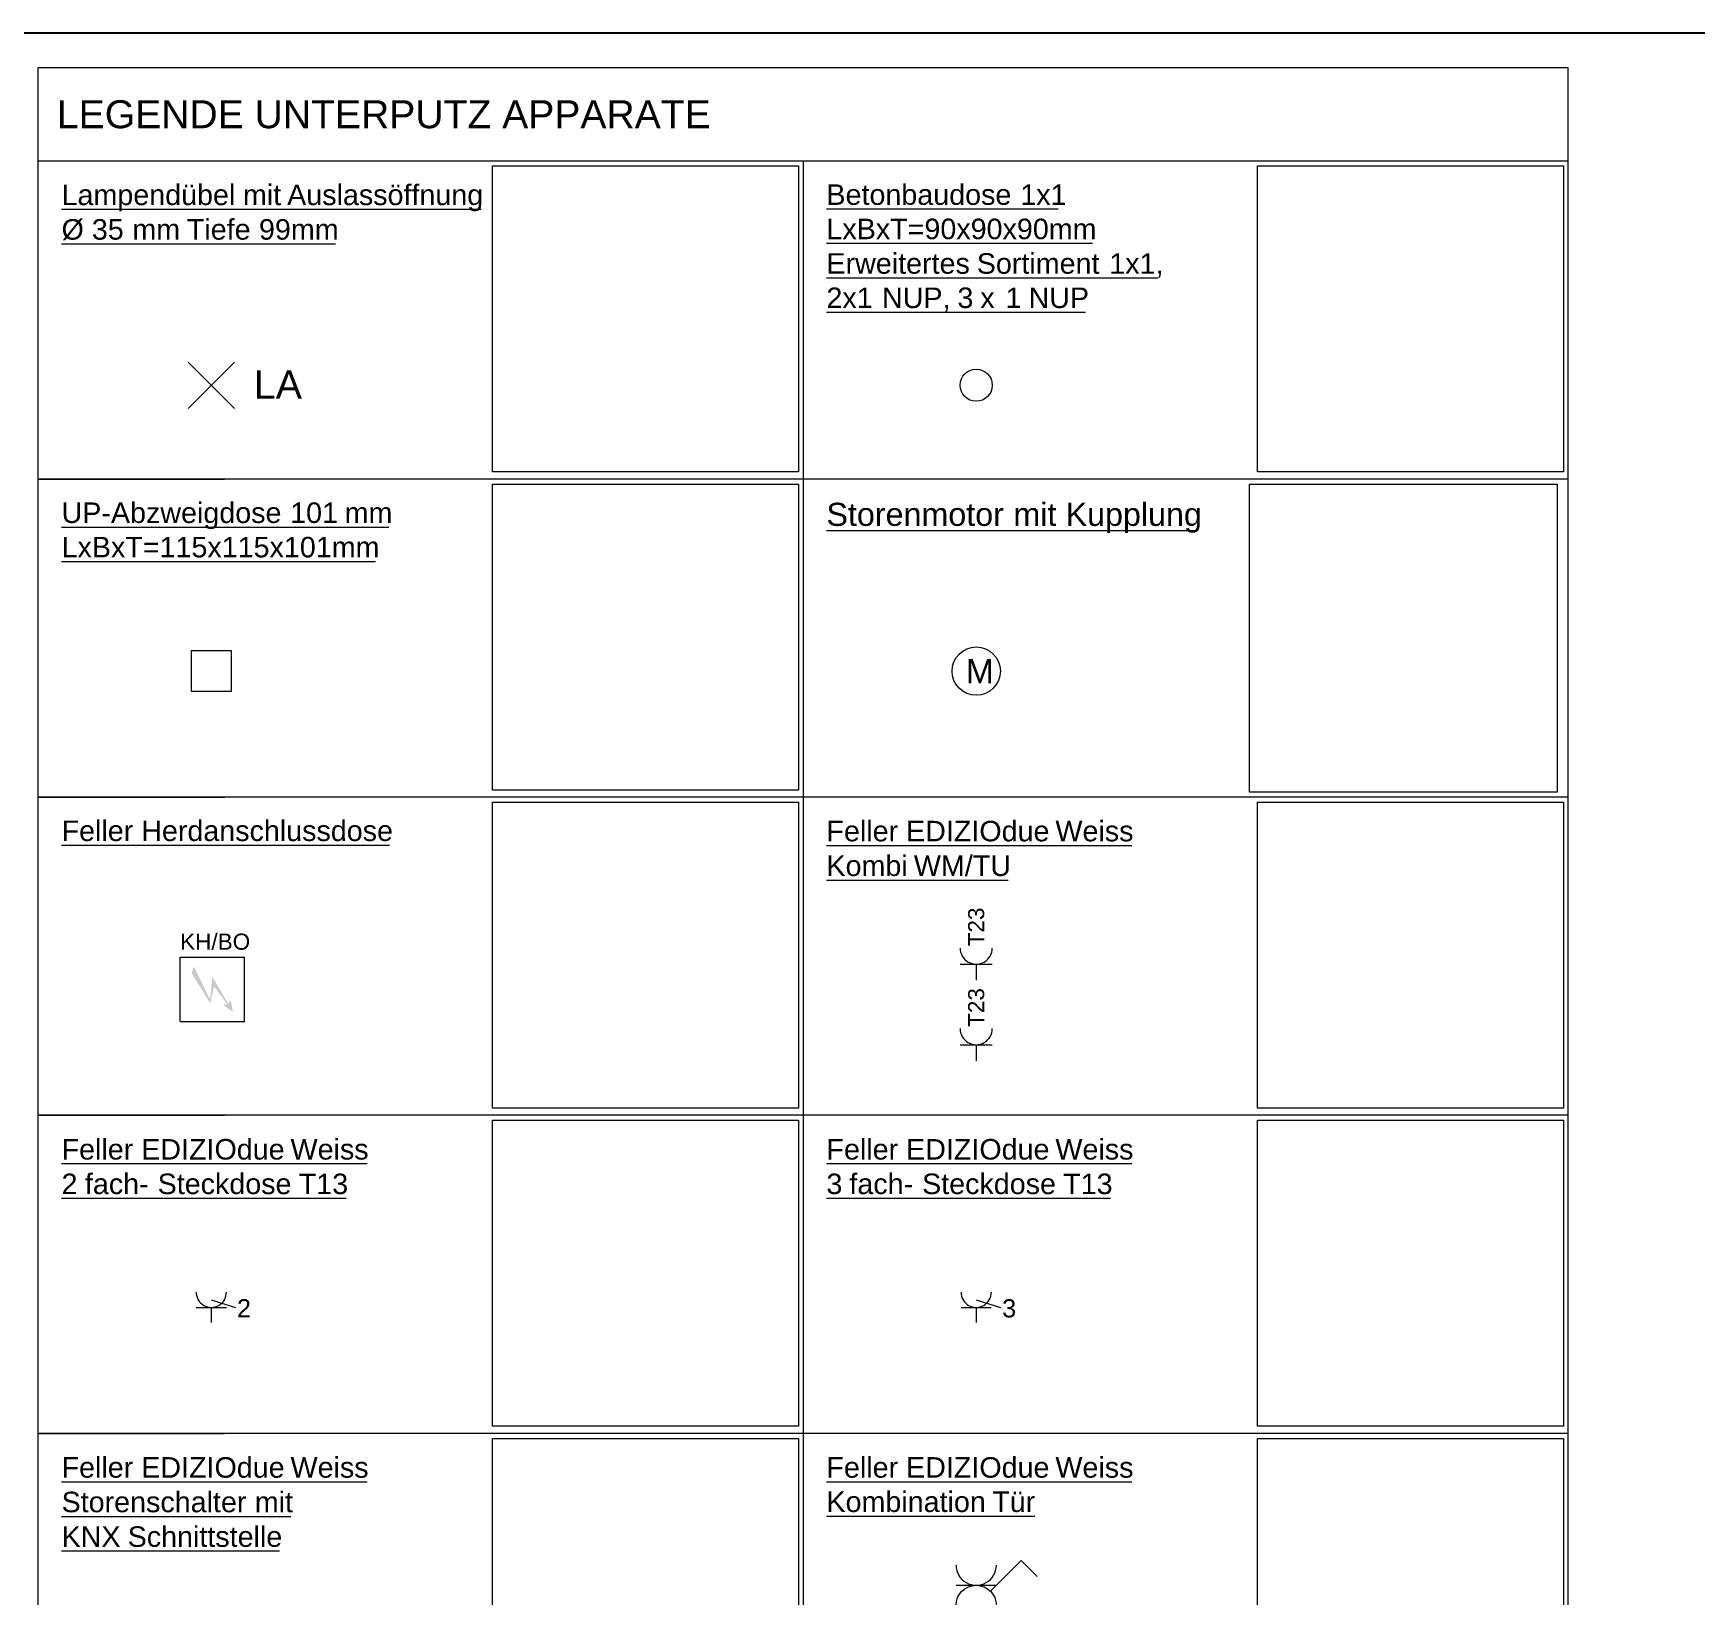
# Model space of a CAD drawing. Extents: x -1067 to 613, y -179 to 712.
# Drawn here: x 199.5 to 405.9, y 512.5 to 706.5 of the extents above; entities that cross this region are included whole.
import ezdxf

# ---------------------------------------------------------------- set-up
doc = ezdxf.new("R2010")
doc.units = 0
doc.layers.get('0').update_dxf_attribs({"lineweight": 13})
for name, color, linetype, lineweight, true_color in [('EL01_WAN_Geometrie', 3, 'Continuous', 13, 0x00ff00), ('EL01_WAN_Kraft', 1, 'Continuous', 13, 0xff0000), ('EL01_WAN_Leuchten', 7, 'Continuous', 13, 0x0080ff), ('EL01_WAN_Licht', 7, 'Continuous', 13, 0x0080ff), ('EL01_WAN_Starkstrom', 1, 'Continuous', 13, 0xff0000), ('EL01_WAN_Storen', 1, 'Continuous', 13, 0xff0000), ('EL01_WANX_Bitmap', 1, 'Continuous', 13, 0xff0000)]:
    doc.layers.add(name, color=color, linetype=linetype, lineweight=lineweight, true_color=true_color)
for name, color, linetype, lineweight in [('EL01_WAN_I0_Legende', 7, 'Continuous', 13), ('EL01_WAN_Rahmen', 7, 'Continuous', 13), ('EL01_WAN_Text', 7, 'Continuous', 13)]:
    doc.layers.add(name, color=color, linetype=linetype, lineweight=lineweight)
doc.styles.get("Standard").update_dxf_attribs({"font": 'arial.ttf'})
picture_1 = doc.add_image_def('image1.png', size_in_pixel=(460, 460))
picture_2 = doc.add_image_def('image2.png', size_in_pixel=(340, 340))
picture_3 = doc.add_image_def('image3', size_in_pixel=(1181, 1181))
picture_4 = doc.add_image_def('image4', size_in_pixel=(630, 630))
picture_5 = doc.add_image_def('image6.jpg', size_in_pixel=(300, 300))
picture_6 = doc.add_image_def('image12.jpg', size_in_pixel=(740, 416))
picture_7 = doc.add_image_def('image25.png', size_in_pixel=(320, 320))
picture_8 = doc.add_image_def('image26.png', size_in_pixel=(320, 320))
picture_9 = doc.add_image_def('image27.png', size_in_pixel=(320, 320))
picture_10 = doc.add_image_def('image30.png', size_in_pixel=(460, 460))

# ---------------------------------------------------------------- blocks, each defined once
blk = doc.blocks.new('Blockreferenz-A0UNPC4A6I', base_point=(200.08, 7.58))
at = {"layer": 'EL01_WAN_Starkstrom', "lineweight": -2}
blk.add_hatch(color=256, dxfattribs=at).paths.add_polyline_path([(224.27, 585), (223.04, 585.88), (223.57, 585.95), (221.91, 588.18), (221.46, 586.06), (219.15, 589.81), (219.38, 590.69), (221.43, 586.55), (221.71, 589.39), (223.67, 586.03), (223.98, 586.5)])
at = {"layer": 'EL01_WAN_Kraft', "linetype": 'ByBlock', "lineweight": -2, "ltscale": 0.13}
for p, q in [((314.58, 590.94), (318.58, 590.94)), ((316.58, 590.94), (316.58, 588.94)), ((314.58, 580.94), (318.58, 580.94)), ((316.58, 580.94), (316.58, 578.94))]:
    blk.add_line(p, q, dxfattribs=at)
for centre in [(316.58, 592.94), (316.58, 582.94)]:
    blk.add_ellipse(centre, major_axis=(-2, 0), ratio=1, start_param=0, end_param=3.141593, dxfattribs=at)
at = {"layer": 'EL01_WAN_Leuchten', "linetype": 'ByBlock', "lineweight": -2, "ltscale": 0.13}
blk.add_circle((316.58, 662.83), 2, dxfattribs=at)
at = {"layer": 'EL01_WAN_Licht', "linetype": 'ByBlock', "lineweight": -2, "ltscale": 0.13}
for p, q in [((218.69, 659.94), (224.46, 665.71)), ((218.69, 665.71), (224.46, 659.94))]:
    blk.add_line(p, q, dxfattribs=at)
at = {"layer": 'EL01_WAN_Licht', "lineweight": -2}
for p, q in [((224.08, 629.83), (219.08, 629.83)), ((219.08, 629.83), (219.08, 624.83)), ((224.08, 624.83), (224.08, 629.83)), ((219.08, 624.83), (224.08, 624.83)), ((221.58, 549.26), (224.58, 548.32)), ((316.58, 549.26), (319.58, 548.32)), ((219.7, 548.32), (223.45, 548.32)), ((221.58, 548.32), (221.58, 546.45)), ((314.7, 548.32), (318.45, 548.32)), ((316.58, 548.32), (316.58, 546.45)), ((318.35, 513.09), (322.15, 516.89)), ((322.15, 516.89), (324.14, 514.9)), ((314.08, 513.82), (319.08, 513.82))]:
    blk.add_line(p, q, dxfattribs=at)
blk.add_circle((316.58, 511.32), 2.5, dxfattribs=at)
for centre, major_axis in [((221.58, 550.2), (-1.88, 0)), ((316.58, 550.2), (-1.88, 0)), ((316.58, 516.32), (-2.5, 0))]:
    blk.add_ellipse(centre, major_axis=major_axis, ratio=1, start_param=0, end_param=3.141593, dxfattribs=at)
at = {"layer": 'EL01_WAN_Rahmen', "linetype": 'ByBlock', "lineweight": -2, "ltscale": 0.13}
for p, q in [((200.08, 690.68), (200.08, 702.27)), ((200.08, 702.27), (390.08, 702.27)), ((390.08, 702.27), (390.08, 690.68)), ((200.08, 651.18), (200.08, 690.68)), ((200.08, 690.68), (390.08, 690.68)), ((295.08, 690.68), (295.08, 137.67)), ((390.08, 690.68), (390.08, 651.18)), ((390.08, 651.18), (200.08, 651.18)), ((200.08, 611.68), (200.08, 651.18)), ((200.08, 651.18), (223.21, 651.18)), ((390.08, 651.18), (390.08, 611.68)), ((390.08, 611.68), (200.08, 611.68)), ((200.08, 572.18), (200.08, 611.68)), ((200.08, 611.68), (223.21, 611.68)), ((390.08, 611.68), (390.08, 572.18)), ((200.08, 532.68), (200.08, 572.18)), ((200.08, 572.18), (223.21, 572.18)), ((390.08, 572.18), (200.08, 572.18)), ((390.08, 572.18), (390.08, 532.68)), ((390.08, 532.68), (200.08, 532.68)), ((200.08, 493.18), (200.08, 532.68)), ((200.08, 532.68), (223.21, 532.68)), ((390.08, 532.68), (390.08, 493.18))]:
    blk.add_line(p, q, dxfattribs=at)
at = {"layer": 'EL01_WAN_Starkstrom', "lineweight": -2}
for p, q in [((217.7, 583.82), (217.7, 591.82)), ((217.7, 591.82), (225.7, 591.82)), ((225.7, 583.82), (225.7, 591.82)), ((217.7, 583.82), (225.7, 583.82))]:
    blk.add_line(p, q, dxfattribs=at)
at = {"layer": 'EL01_WAN_Storen', "linetype": 'ByBlock', "lineweight": -2, "ltscale": 0.13}
blk.add_circle((316.58, 627.33), 3, dxfattribs=at)
at = {"layer": 'EL01_WAN_Text', "color": 7, "linetype": 'ByBlock', "lineweight": -2, "ltscale": 0.13, "true_color": 0xffffff}
for p, q in [((202.98, 684.68), (224.04, 684.68)), ((224.04, 684.68), (225.51, 684.68)), ((225.51, 684.68), (229.99, 684.68)), ((229.99, 684.68), (231, 684.68)), ((231, 684.68), (255.1, 684.68)), ((297.98, 684.71), (320.54, 684.71)), ((320.54, 684.71), (322.06, 684.71)), ((322.06, 684.71), (326.76, 684.71)), ((202.98, 680.39), (205.47, 680.39)), ((205.47, 680.39), (206.74, 680.39)), ((206.74, 680.39), (210.41, 680.39)), ((210.41, 680.39), (211.77, 680.39)), ((211.77, 680.39), (217.24, 680.39)), ((217.24, 680.39), (218.54, 680.39)), ((218.54, 680.39), (226.22, 680.39)), ((226.22, 680.39), (227.5, 680.39)), ((227.5, 680.39), (237.01, 680.39)), ((297.98, 680.45), (331.02, 680.45)), ((297.98, 676.16), (315.37, 676.16)), ((315.37, 676.16), (316.65, 676.16)), ((316.65, 676.16), (331.69, 676.16)), ((331.69, 676.16), (333.11, 676.16)), ((333.11, 676.16), (339.13, 676.16)), ((297.98, 671.9), (302.96, 671.9)), ((302.96, 671.9), (304.88, 671.9)), ((304.88, 671.9), (312.79, 671.9)), ((312.79, 671.9), (314.25, 671.9)), ((314.25, 671.9), (315.92, 671.9)), ((315.92, 671.9), (317.09, 671.9)), ((317.09, 671.9), (318.82, 671.9)), ((318.82, 671.9), (320.23, 671.9)), ((320.23, 671.9), (321.16, 671.9)), ((321.16, 671.9), (323.08, 671.9)), ((323.08, 671.9), (330.15, 671.9)), ((202.98, 645.21), (229.85, 645.21)), ((229.85, 645.21), (231.37, 645.21)), ((231.37, 645.21), (236.27, 645.21)), ((236.27, 645.21), (238.14, 645.21)), ((238.14, 645.21), (243.61, 645.21)), ((297.98, 644.79), (319.88, 644.79)), ((319.88, 644.79), (321.2, 644.79)), ((321.2, 644.79), (326.24, 644.79)), ((326.24, 644.79), (327.68, 644.79)), ((327.68, 644.79), (344.03, 644.79)), ((202.98, 640.94), (241.95, 640.94)), ((202.98, 605.72), (211.64, 605.72)), ((211.64, 605.72), (212.87, 605.72)), ((212.87, 605.72), (243.69, 605.72)), ((297.98, 605.68), (306.64, 605.68)), ((306.64, 605.68), (307.87, 605.68)), ((307.87, 605.68), (325.23, 605.68)), ((325.23, 605.68), (326.42, 605.68)), ((326.42, 605.68), (335.92, 605.68)), ((297.98, 601.38), (307.56, 601.38)), ((307.56, 601.38), (308.84, 601.38)), ((308.84, 601.38), (320.57, 601.38)), ((202.98, 566.18), (211.64, 566.18)), ((211.64, 566.18), (212.87, 566.18)), ((212.87, 566.18), (230.23, 566.18)), ((230.23, 566.18), (231.42, 566.18)), ((231.42, 566.18), (240.92, 566.18)), ((297.98, 566.18), (306.64, 566.18)), ((306.64, 566.18), (307.87, 566.18)), ((307.87, 566.18), (325.23, 566.18)), ((325.23, 566.18), (326.42, 566.18)), ((326.42, 566.18), (335.92, 566.18)), ((202.98, 561.88), (204.67, 561.88)), ((204.67, 561.88), (205.88, 561.88)), ((205.88, 561.88), (213.65, 561.88)), ((213.65, 561.88), (214.91, 561.88)), ((214.91, 561.88), (231.22, 561.88)), ((231.22, 561.88), (232.44, 561.88)), ((232.44, 561.88), (238.32, 561.88)), ((297.98, 561.88), (299.65, 561.88)), ((299.65, 561.88), (300.83, 561.88)), ((300.83, 561.88), (308.6, 561.88)), ((308.6, 561.88), (309.86, 561.88)), ((309.86, 561.88), (326.17, 561.88)), ((326.17, 561.88), (327.38, 561.88)), ((327.38, 561.88), (333.27, 561.88)), ((202.98, 526.67), (211.64, 526.67)), ((211.64, 526.67), (212.87, 526.67)), ((212.87, 526.67), (230.23, 526.67)), ((230.23, 526.67), (231.42, 526.67)), ((231.42, 526.67), (240.92, 526.67)), ((297.98, 526.67), (306.64, 526.67)), ((306.64, 526.67), (307.87, 526.67)), ((307.87, 526.67), (325.23, 526.67)), ((325.23, 526.67), (326.42, 526.67)), ((326.42, 526.67), (335.92, 526.67)), ((202.98, 522.38), (225.81, 522.38)), ((225.81, 522.38), (226.98, 522.38)), ((226.98, 522.38), (231.47, 522.38)), ((297.98, 522.41), (317.26, 522.41)), ((317.26, 522.41), (318.57, 522.41)), ((318.57, 522.41), (323.88, 522.41)), ((202.98, 518.09), (210.01, 518.09)), ((210.01, 518.09), (211.19, 518.09)), ((211.19, 518.09), (230.06, 518.09))]:
    blk.add_line(p, q, dxfattribs=at)
at = {"layer": 'EL01_WAN_Kraft', "linetype": 'ByBlock', "lineweight": -2, "ltscale": 0.13, "char_height": 2, "attachment_point": 1, "rotation": 90}
for insert in [(315.57, 593.16), (315.57, 583.16)]:
    blk.add_mtext('{\\fArial;T23}', dxfattribs=dict(at, insert=insert))
at = {"layer": 'EL01_WAN_Licht', "linetype": 'ByBlock', "lineweight": -2, "ltscale": 0.13, "insert": (226.86, 664.66), "char_height": 3.5, "attachment_point": 1}
blk.add_mtext('{\\fArial;LA}', dxfattribs=at)
at = {"layer": 'EL01_WAN_Licht', "lineweight": -2, "char_height": 2.25, "attachment_point": 1}
for s, insert in [('{\\fArial;2}', (224.76, 549.34)), ('{\\fArial;3}', (319.8, 549.34))]:
    blk.add_mtext(s, dxfattribs=dict(at, insert=insert))
at = {"layer": 'EL01_WAN_Starkstrom', "linetype": 'ByBlock', "lineweight": -2, "ltscale": 0.13, "insert": (217.71, 594.74), "char_height": 2, "attachment_point": 1}
blk.add_mtext('{\\fArial;KH/BO}', dxfattribs=at)
at = {"layer": 'EL01_WAN_Storen', "lineweight": -2, "insert": (315.29, 628.83), "char_height": 3, "attachment_point": 1}
blk.add_mtext('{\\fArial;M}', dxfattribs=at)
at = {"layer": 'EL01_WAN_Text', "linetype": 'ByBlock', "lineweight": -2, "ltscale": 0.13, "insert": (202.4, 698.21), "char_height": 3.4761, "attachment_point": 1}
blk.add_mtext('{\\fArial;LEGENDE UNTERPUTZ APPARATE}', dxfattribs=at)
at = {"layer": 'EL01_WAN_Text', "color": 7, "linetype": 'ByBlock', "lineweight": -2, "ltscale": 0.13, "true_color": 0xffffff, "attachment_point": 1}
for s, insert, char_height in [('{\\fArial;Lampendübel}', (202.98, 687.74), 2.5491), ('{\\fArial;mit}', (225.51, 687.74), 2.5491), ('{\\fArial;Auslassöffnung}', (231, 687.74), 2.5491), ('{\\f@Arial Unicode MS;Betonbaudose}', (297.98, 687.77), 2.5491), ('{\\f@Arial Unicode MS;1x1}', (322.06, 687.77), 2.5491), ('{\\fArial;Ø}', (202.98, 683.45), 2.5491), ('{\\fArial;35}', (206.74, 683.45), 2.5491), ('{\\fArial;Tiefe}', (218.54, 683.45), 2.5491), ('{\\fArial;99mm}', (227.5, 683.45), 2.5491), ('{\\fArial;LxBxT=90x90x90mm}', (297.98, 683.51), 2.5491), ('{\\fArial;mm}', (211.77, 683.45), 2.5491), ('{\\f@Arial Unicode MS;Erweitertes}', (297.98, 679.22), 2.5491), ('{\\f@Arial Unicode MS;Sortiment}', (316.65, 679.22), 2.5491), ('{\\f@Arial Unicode MS;1x1,}', (333.11, 679.22), 2.5491), ('{\\f@Arial Unicode MS;2x1}', (297.98, 674.96), 2.5491), ('{\\f@Arial Unicode MS;NUP,}', (304.88, 674.96), 2.5491), ('{\\f@Arial Unicode MS;3}', (314.25, 674.96), 2.5491), ('{\\f@Arial Unicode MS;x}', (317.09, 674.96), 2.5491), ('{\\f@Arial Unicode MS;1}', (320.23, 674.96), 2.5491), ('{\\f@Arial Unicode MS;NUP}', (323.08, 674.96), 2.5491), ('{\\fArial;UP-Abzweigdose}', (202.98, 648.27), 2.5491), ('{\\fArial;mit}', (321.2, 648.23), 2.8678), ('{\\fArial;Kupplung}', (327.68, 648.23), 2.8678), ('{\\fArial;101}', (231.37, 648.27), 2.5491), ('{\\fArial;mm}', (238.14, 648.27), 2.5491), ('{\\fArial;Storenmotor}', (297.98, 648.23), 2.8678), ('{\\fArial;LxBxT=115x115x101mm}', (202.98, 644), 2.5491), ('{\\fArial;Feller}', (202.98, 608.78), 2.5491), ('{\\fArial;Herdanschlussdose}', (212.87, 608.78), 2.5491), ('{\\fArial;Feller}', (297.98, 608.74), 2.5491), ('{\\fArial;EDIZIOdue}', (307.87, 608.74), 2.5491), ('{\\fArial;Weiss}', (326.42, 608.74), 2.5491), ('{\\fArial;Kombi}', (297.98, 604.44), 2.5491), ('{\\fArial;WM/TU}', (308.84, 604.44), 2.5491), ('{\\fArial;Feller}', (202.98, 569.23), 2.5491), ('{\\fArial;EDIZIOdue}', (212.87, 569.23), 2.5491), ('{\\fArial;Weiss}', (231.42, 569.23), 2.5491), ('{\\fArial;Feller}', (297.98, 569.23), 2.5491), ('{\\fArial;EDIZIOdue}', (307.87, 569.23), 2.5491), ('{\\fArial;Weiss}', (326.42, 569.23), 2.5491), ('{\\fArial;2}', (202.98, 564.94), 2.5491), ('{\\fArial;fach-}', (205.88, 564.94), 2.5491), ('{\\fArial;Steckdose}', (214.91, 564.94), 2.5491), ('{\\fArial;T13}', (232.44, 564.94), 2.5491), ('{\\fArial;3}', (297.98, 564.94), 2.5491), ('{\\fArial;fach-}', (300.83, 564.94), 2.5491), ('{\\fArial;Steckdose}', (309.86, 564.94), 2.5491), ('{\\fArial;T13}', (327.38, 564.94), 2.5491), ('{\\fArial;Feller}', (202.98, 529.73), 2.5491), ('{\\fArial;EDIZIOdue}', (212.87, 529.73), 2.5491), ('{\\fArial;Weiss}', (231.42, 529.73), 2.5491), ('{\\fArial;Feller}', (297.98, 529.73), 2.5491), ('{\\fArial;EDIZIOdue}', (307.87, 529.73), 2.5491), ('{\\fArial;Weiss}', (326.42, 529.73), 2.5491), ('{\\fArial;Storenschalter}', (202.98, 525.44), 2.5491), ('{\\fArial;mit}', (226.98, 525.44), 2.5491), ('{\\fArial;Kombination}', (297.98, 525.47), 2.5491), ('{\\fArial;Tür}', (318.57, 525.47), 2.5491), ('{\\fArial;KNX}', (202.98, 521.14), 2.5491), ('{\\fArial;Schnittstelle}', (211.19, 521.14), 2.5491)]:
    blk.add_mtext(s, dxfattribs=dict(at, insert=insert, char_height=char_height))
at = {"layer": 'EL01_WAN_I0_Legende', "linetype": 'ByBlock', "lineweight": -2, "ltscale": 0.13}
image = blk.add_image(picture_3, insert=(256.52, 652.06), size_in_units=(38, 38), dxfattribs=at)
image.dxf.flags = 7
image = blk.add_image(picture_4, insert=(351.52, 652.06), size_in_units=(38, 38), dxfattribs=at)
image.dxf.flags = 7
image = blk.add_image(picture_2, insert=(256.52, 612.56), size_in_units=(38, 38), dxfattribs=at)
image.dxf.flags = 7
at = {"layer": 'EL01_WANX_Bitmap', "linetype": 'ByBlock', "lineweight": -2, "ltscale": 0.13}
image = blk.add_image(picture_6, insert=(350.51, 612.31), size_in_units=(38.23, 38.23), dxfattribs=at)
image.dxf.flags = 7
image = blk.add_image(picture_5, insert=(256.52, 573.06), size_in_units=(38, 38), rotation=0, dxfattribs=at)
image.dxf.flags = 7
image = blk.add_image(picture_1, insert=(351.52, 573.06), size_in_units=(38, 38), rotation=0, dxfattribs=at)
image.dxf.flags = 7
image = blk.add_image(picture_7, insert=(256.52, 533.56), size_in_units=(38, 38), rotation=0, dxfattribs=at)
image.dxf.flags = 7
image = blk.add_image(picture_8, insert=(351.52, 533.56), size_in_units=(38, 38), rotation=0, dxfattribs=at)
image.dxf.flags = 7
image = blk.add_image(picture_9, insert=(256.52, 494.06), size_in_units=(38, 38), rotation=0, dxfattribs=at)
image.dxf.flags = 7
image = blk.add_image(picture_10, insert=(351.52, 494.06), size_in_units=(38, 38), rotation=0, dxfattribs=at)
image.dxf.flags = 7

msp = doc.modelspace()

# ---------------------------------------------------------------- linework, layer by layer
at = {"color": 0, "linetype": 'ByBlock', "lineweight": -2, "ltscale": 0.13}
msp.add_line((607.58, 706.53), (-1062.42, 706.53), dxfattribs=at)

# ---------------------------------------------------------------- block references
at = {"layer": 'EL01_WAN_Geometrie', "ltscale": 0.13}
msp.add_blockref('Blockreferenz-A0UNPC4A6I', (200.08, 7.58), dxfattribs=at)

doc.saveas('drawing.dxf')
